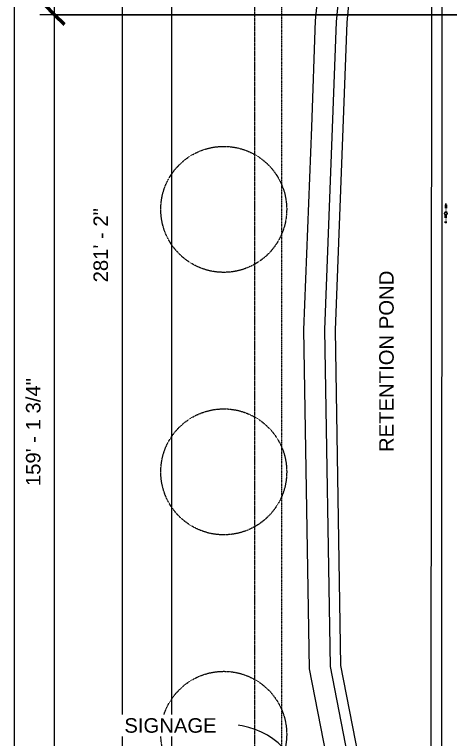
# Model space of a CAD drawing. Header units: inches. Extents: x 1 to 127281, y -26064 to 104775.
# Drawn here: x 20372 to 21368, y -22543 to -20888 of the extents above; entities that cross this region are included whole.
import ezdxf

# ---------------------------------------------------------------- set-up
doc = ezdxf.new("R2010")
doc.units = ezdxf.units.IN
doc.header["$MEASUREMENT"] = 0
for name, pattern in [('Center 1_4_', [0.53125, 0.25, -0.09375, 0.09375, -0.09375]), ('Dash', [0.25, 0.125, -0.125]), ('Hidden 1_8_', [0.1875, 0.125, -0.0625])]:
    doc.linetypes.add(name, pattern=pattern)
for name, color, linetype, lineweight in [('A-ANNO-DIMS', 211, 'Continuous', 9), ('A-ANNO-DIMS-360', 211, 'Continuous', 9), ('A-DETL-HDLN', 90, 'Hidden 1_8_', 9), ('BMP', 80, 'Continuous', 9), ('E-LITE-EQPM', 33, 'Continuous', 9), ('E-LITE-EQPM-HDLN', 30, 'Dash', 9), ('EOP-EX', 125, 'Continuous', 9), ('G-ANNO-TEXT', 231, 'Continuous', 9), ('PROP', 3, 'Center 1_4_', 9)]:
    doc.layers.add(name, color=color, linetype=linetype, lineweight=lineweight)
doc.styles.add('Arial_1', font='arial.ttf', dxfattribs={"height": 33.194237})
doc.dimstyles.new('Linear_-_3_32__Arial_1', dxfattribs={"dimscale": 12, "dimtxt": 33.75, "dimasz": 3.75, "dimexe": 2.8125, "dimexo": 1.875, "dimgap": 1.875, "dimtad": 1, "dimdec": 4, "dimrnd": 0.0625, "dimzin": 1, "dimdsep": 46, "dimlunit": 4, "dimtxsty": 'Arial_1', "dimblk1": 'OBLIQUE', "dimblk2": 'OBLIQUE', "dimsah": 1, "dimcen": 0.09, "dimdle": 2.8125, "dimazin": 0, "dimtfac": 1, "dimtdec": 4, "dimtix": 1, "dimtmove": 0, "dimatfit": 3, "dimfxl": 1, "dimtvp": 1, "dimtfill": 1, "dimfrac": 2, "dimtolj": 1, "dimtzin": 0, "dimarcsym": 2})

# ---------------------------------------------------------------- blocks, each defined once
blk = doc.blocks.new('Lighting-Street_Cooper_Navion-Lumark_4-6-LED-Squares - The Caretaker LED-964008-Site Plan - Phase 1')
at = {"layer": 'E-LITE-EQPM'}
blk.add_line((-1.7, -10.7), (1.6, -10.7), dxfattribs=at)
blk.add_circle((0, -32.4), 3, dxfattribs=at)
at = {"layer": 'E-LITE-EQPM-HDLN'}
for p, q in [((-1.5, -10.7), (-1.5, -29.9)), ((1.5, -10.7), (1.5, -29.9))]:
    blk.add_line(p, q, dxfattribs=at)
blk = doc.blocks.new('DIMBLOCK56-Site Plan - Phase 1')
at = {"layer": 'A-ANNO-DIMS-360', "lineweight": 50}
for p, q in [((20618.5, -19729.1), (20596, -19706.6)), ((20618.5, -19729.1), (20641, -19751.6)), ((20618.5, -23103.1), (20596, -23080.6)), ((20618.5, -23103.1), (20641, -23125.6))]:
    blk.add_line(p, q, dxfattribs=at)
at = {"layer": 'A-ANNO-DIMS-360'}
for p, q in [((20889.7, -19729.1), (20584.8, -19729.1)), ((20618.5, -19729.1), (20618.5, -23103.1)), ((20618.5, -19729.1), (20889.7, -19729.1)), ((20889.7, -23103.1), (20584.8, -23103.1)), ((20618.5, -23103.1), (20889.7, -23103.1))]:
    blk.add_line(p, q, dxfattribs=at)
at = {"layer": 'A-ANNO-DIMS-360', "color": 0, "insert": (20553, -21500.5), "char_height": 33.19, "width": 202.5, "attachment_point": 1, "rotation": 90, "line_spacing_factor": 0.938532, "style": 'Arial_1', "bg_fill": 3, "box_fill_scale": 1.25, "bg_fill_color": 0, "bg_fill_transparency": 0}
blk.add_mtext('281\' - 2"', dxfattribs=at)
blk = doc.blocks.new('_Oblique')
at = {"color": 0, "linetype": 'ByBlock', "lineweight": -2}
blk.add_line((-0.5, -0.5), (0.5, 0.5), dxfattribs=at)
blk = doc.blocks.new('DIMBLOCK100-Site Plan - Phase 1')
at = {"layer": 'A-ANNO-DIMS-360', "lineweight": 50}
for p, q in [((20464, -20888.6), (20441.5, -20866.1)), ((20464, -20888.6), (20486.5, -20911.1)), ((20464, -22798.3), (20441.5, -22775.8)), ((20464, -22798.3), (20486.5, -22820.8))]:
    blk.add_line(p, q, dxfattribs=at)
at = {"layer": 'A-ANNO-DIMS-360'}
for p, q in [((22036.1, -20888.6), (20430.3, -20888.6)), ((20464, -22798.3), (20464, -20888.6)), ((20464, -20888.6), (22036.1, -20888.6)), ((22036.1, -22798.3), (20430.3, -22798.3)), ((20464, -22798.3), (22036.1, -22798.3))]:
    blk.add_line(p, q, dxfattribs=at)
at = {"layer": 'A-ANNO-DIMS-360', "color": 0, "insert": (20398.5, -21966.2), "char_height": 33.194, "width": 294.715, "attachment_point": 1, "rotation": 90, "line_spacing_factor": 0.938532, "style": 'Arial_1', "bg_fill": 3, "box_fill_scale": 1.25, "bg_fill_color": 0, "bg_fill_transparency": 0}
blk.add_mtext('159\' - 1 3/4"', dxfattribs=at)
blk = doc.blocks.new('DIMBLOCK101-Site Plan - Phase 1')
at = {"layer": 'A-ANNO-DIMS-360', "lineweight": 50}
for p, q in [((20464, -19438.2), (20441.5, -19415.7)), ((20464, -19438.2), (20486.5, -19460.7)), ((20464, -20888.6), (20441.5, -20866.1)), ((20464, -20888.6), (20486.5, -20911.1))]:
    blk.add_line(p, q, dxfattribs=at)
at = {"layer": 'A-ANNO-DIMS-360'}
for p, q in [((21381.7, -19438.2), (20430.3, -19438.2)), ((20464, -20888.6), (20464, -19438.2)), ((20464, -19438.2), (21381.7, -19438.2)), ((22036.1, -20888.6), (20430.3, -20888.6)), ((20464, -20888.6), (22036.1, -20888.6))]:
    blk.add_line(p, q, dxfattribs=at)
at = {"layer": 'A-ANNO-DIMS-360', "color": 0, "insert": (20398.5, -20298.9), "char_height": 33.194, "width": 325.246, "attachment_point": 1, "rotation": 90, "line_spacing_factor": 0.938532, "style": 'Arial_1', "bg_fill": 3, "box_fill_scale": 1.25, "bg_fill_color": 0, "bg_fill_transparency": 0}
blk.add_mtext('120\' - 10 3/8"', dxfattribs=at)

msp = doc.modelspace()

# ---------------------------------------------------------------- linework, layer by layer
at = {"layer": 'A-DETL-HDLN'}
msp.add_line((20922.235225, -23103.085554), (20922.235225, -19729.085554), dxfattribs=at)
for centre in [(20851.177101, -21333.584291), (20851.177101, -21933.584291), (20851.177101, -22533.584291)]:
    msp.add_circle(centre, 144, dxfattribs=at)
at = {"layer": 'BMP'}
for p, q in [((21326.833739, -19946.555563), (21325.162085, -22799.518347)), ((21350.834664, -19944.984334), (21349.157081, -22808.066025)), ((21061.429178, -20901.457743), (21132.100097, -20142.432787)), ((21109.346815, -20904.572102), (21179.983499, -20145.91484)), ((21133.305633, -20906.129281), (21203.9252, -20147.655866)), ((21052.388337, -21145.920845), (21061.429178, -20901.457743)), ((21100.354125, -21147.733216), (21109.346815, -20904.572102)), ((21124.337018, -21148.639401), (21133.305633, -20906.129281)), ((21034.529202, -21608.749304), (21052.388337, -21145.920845)), ((21082.544465, -21609.279506), (21100.354125, -21147.733216)), ((21106.552096, -21609.544607), (21124.337018, -21148.639401)), ((21047.302377, -22383.563299), (21034.529202, -21608.749304)), ((21095.225705, -22378.516766), (21082.544465, -21609.279506)), ((21119.187369, -22375.9935), (21106.552096, -21609.544607)), ((21169.745044, -22634.20781), (21119.187369, -22375.9935)), ((21099.663643, -22650.989122), (21047.302377, -22383.563299)), ((21146.384577, -22639.801581), (21095.225705, -22378.516766))]:
    msp.add_line(p, q, dxfattribs=at)
at = {"layer": 'EOP-EX'}
for p, q in [((20372.235225, -26063.466549), (20372.235225, -19119.936549)), ((20732.235225, -22923.085554), (20732.235225, -19909.085554))]:
    msp.add_line(p, q, dxfattribs=at)
at = {"layer": 'PROP'}
msp.add_line((20984.235225, -23518.180554), (20984.235225, -19119.936549), dxfattribs=at)

# ---------------------------------------------------------------- block references
at = {"layer": 'E-LITE-EQPM'}
msp.add_blockref('Lighting-Street_Cooper_Navion-Lumark_4-6-LED-Squares - The Caretaker LED-964008-Site Plan - Phase 1', (21359.282998, -21310.363642), dxfattribs=at)
at = {"layer": 'E-LITE-EQPM', "rotation": 180}
msp.add_blockref('Lighting-Street_Cooper_Navion-Lumark_4-6-LED-Squares - The Caretaker LED-964008-Site Plan - Phase 1', (21359.187453, -21375.241978), dxfattribs=at)

# ---------------------------------------------------------------- texts
at = {"layer": 'G-ANNO-TEXT', "color": 145, "insert": (21206.845688, -21888.314051), "char_height": 33.19423653, "width": 492.885, "attachment_point": 1, "rotation": 90, "line_spacing_factor": 0.938532, "style": 'Arial_1', "bg_fill": 3, "box_fill_scale": 1.25, "bg_fill_color": 0, "bg_fill_transparency": 0}
msp.add_mtext('RETENTION POND', dxfattribs=at)

# ---------------------------------------------------------------- next in the draw order: dimensions: what is measured, and where the dimension line sits
at = {"layer": 'A-ANNO-DIMS'}
dim = msp.add_linear_dim(base=(20618.533633, -23103.085554), p1=(20912.235225, -19729.085554), p2=(20912.235225, -23103.085554), angle=90, dimstyle='Linear_-_3_32__Arial_1', override={"dimpost": '<>', "dimfxl": 3374}, dxfattribs=at)
dim.commit()
dim.dimension.update_dxf_attribs({"geometry": 'DIMBLOCK56-Site Plan - Phase 1', "text_midpoint": (20579.085552, -21416.085554)})

# ---------------------------------------------------------------- next in the draw order: dimensions: what is measured, and where the dimension line sits
dim = msp.add_linear_dim(base=(20464.04509, -20888.55281), p1=(22058.640225, -22798.30281), p2=(22058.640225, -20888.55281), angle=90, dimstyle='Linear_-_3_32__Arial_1', override={"dimpost": '<>', "dimfxl": 1909.75}, dxfattribs=at)
dim.commit()
dim.dimension.update_dxf_attribs({"geometry": 'DIMBLOCK100-Site Plan - Phase 1', "text_midpoint": (20424.370582, -21843.42781)})

# ---------------------------------------------------------------- next in the draw order: linework, layer by layer
at = {"layer": 'G-ANNO-TEXT', "color": 145}
msp.add_arc((20862.072322, -22686.734781), 175.237786, 9.201976745, 90, dxfattribs=at)

# ---------------------------------------------------------------- next in the draw order: dimensions: what is measured, and where the dimension line sits
at = {"layer": 'A-ANNO-DIMS'}
dim = msp.add_linear_dim(base=(20464.04509, -19438.180554), p1=(22058.640225, -20888.55281), p2=(21404.235225, -19438.180554), angle=90, dimstyle='Linear_-_3_32__Arial_1', override={"dimpost": '<>', "dimfxl": 1591.171137}, dxfattribs=at)
dim.commit()
dim.dimension.update_dxf_attribs({"geometry": 'DIMBLOCK101-Site Plan - Phase 1', "text_midpoint": (20424.370582, -20163.366682)})

# ---------------------------------------------------------------- next in the draw order: texts
at = {"layer": 'G-ANNO-TEXT', "color": 145, "insert": (20623.684822, -22496.735451), "char_height": 33.1942365, "width": 251.505, "attachment_point": 1, "line_spacing_factor": 0.938532, "style": 'Arial_1', "bg_fill": 3, "box_fill_scale": 1.25, "bg_fill_color": 0, "bg_fill_transparency": 0}
msp.add_mtext('SIGNAGE', dxfattribs=at)

doc.saveas('drawing.dxf')
